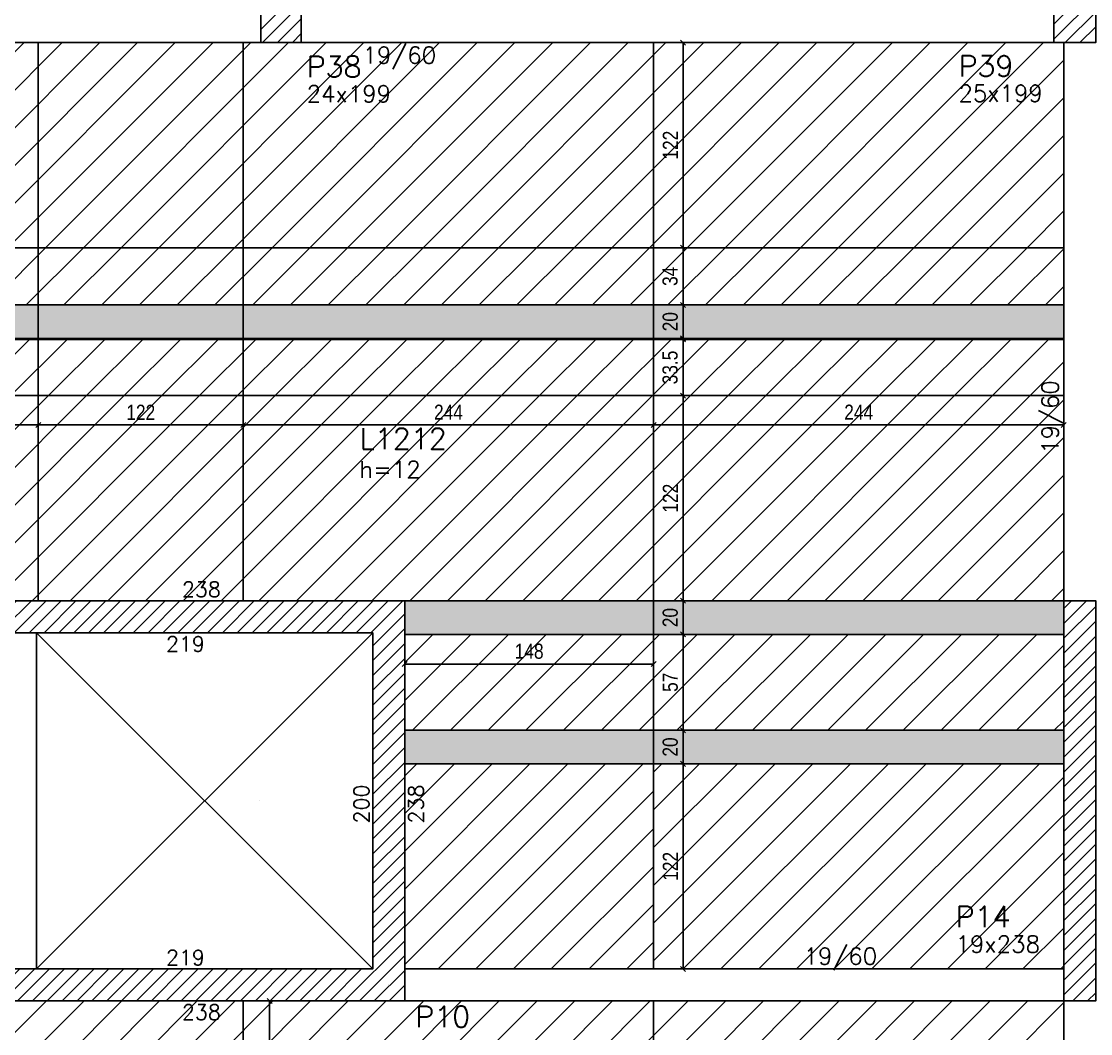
# Model space of a CAD drawing. Extents: x 1860 to 8661, y -614 to 3008.
# Drawn here: x 3949 to 4585, y 1142 to 1744 of the extents above; entities that cross this region are included whole.
import ezdxf

# ---------------------------------------------------------------- set-up
doc = ezdxf.new("R2010")
doc.units = 0
for name, color, linetype in [('242', 12, 'Continuous'), ('COTA', 241, 'Continuous'), ('F-LAJES-DIM', 2, 'Continuous'), ('F-LAJES-NOME', 4, 'Continuous'), ('F-PILARES-DIM', 172, 'Continuous'), ('F-PILARES-HACH', 174, 'Continuous'), ('F-PILARES-NOME', 170, 'Continuous'), ('F-PILARES-S', 170, 'Continuous'), ('F-VIGAS', 3, 'Continuous'), ('F-VIGAS-DIM', 2, 'Continuous'), ('F-VÃO', 1, 'Continuous'), ('Painéis', 200, 'Continuous')]:
    doc.layers.add(name, color=color, linetype=linetype)
doc.layers.add('Hachura', color=251, linetype='Continuous', lineweight=9)
doc.styles.add('COTA TECNICA-50', font='techl___.ttf', dxfattribs={"height": 9})
doc.styles.add('MCP', font='romans.shx')
doc.dimstyles.new('COTA PAINEL-50', dxfattribs={"dimtxt": 9, "dimasz": 3, "dimexe": 3, "dimexo": 3, "dimgap": 3, "dimtad": 1, "dimdec": 1, "dimzin": 12, "dimdsep": 46, "dimtxsty": 'COTA TECNICA-50', "dimblk1": 'OBLIQUE', "dimblk2": 'OBLIQUE', "dimsah": 1, "dimcen": 0.9, "dimclrd": 4, "dimclre": 4, "dimclrt": 240, "dimadec": 1, "dimazin": 3, "dimtfac": 1, "dimtdec": 1, "dimtmove": 0, "dimatfit": 3, "dimfxl": 1, "dimtolj": 1, "dimtzin": 12, "dimarcsym": 0})
pattern_1 = [(45, (3973.15, 515.9404), (-4.419417, 4.419417), [])]
pattern_2 = [(45, (26.26, 6.996), (-11.22532, 11.22532), [])]

# ---------------------------------------------------------------- blocks, each defined once
blk = doc.blocks.new('_Oblique')
at = {"color": 0, "linetype": 'ByBlock', "lineweight": -2}
blk.add_line((-0.5, -0.5), (0.5, 0.5), dxfattribs=at)
blk = doc.blocks.new('*D103')
at = {"layer": 'COTA', "color": 4, "lineweight": -2, "transparency": 16777216}
for p, q in [((4084.15, 1161.44), (4099.81, 1161.44)), ((4096.81, 1085.44), (4096.81, 1161.44)), ((4084.15, 1085.44), (4099.81, 1085.44))]:
    blk.add_line(p, q, dxfattribs=at)
at = {"layer": 'Defpoints', "color": 0, "transparency": 16777216}
for p in [(4081.15, 1161.44), (4096.81, 1161.44), (4081.15, 1085.44)]:
    blk.add_point(p, dxfattribs=at)
at = {"layer": 'COTA', "color": 4, "lineweight": -2, "transparency": 16777216, "xscale": 3, "yscale": 3, "zscale": 3}
for p, rotation in [((4096.81, 1161.44), 90), ((4096.81, 1085.44), 270)]:
    blk.add_blockref('_Oblique', p, dxfattribs=dict(at, rotation=rotation))
at = {"layer": 'COTA', "color": 240, "transparency": 16777216, "insert": (4089.22, 1123.44), "char_height": 9, "attachment_point": 5, "rotation": 90, "style": 'COTA TECNICA-50'}
blk.add_mtext('\\A1;76', dxfattribs=at)
blk = doc.blocks.new('*D167')
at = {"layer": 'COTA', "color": 4, "lineweight": -2, "transparency": 16777216}
for p, q in [((4328.15, 1302.44), (4345.69, 1302.44)), ((4342.69, 1180.44), (4342.69, 1302.44)), ((4328.15, 1180.44), (4345.69, 1180.44))]:
    blk.add_line(p, q, dxfattribs=at)
at = {"layer": 'Defpoints', "color": 0, "transparency": 16777216}
for p in [(4325.15, 1302.44), (4342.69, 1302.44), (4325.15, 1180.44)]:
    blk.add_point(p, dxfattribs=at)
at = {"layer": 'COTA', "color": 4, "lineweight": -2, "transparency": 16777216, "xscale": 3, "yscale": 3, "zscale": 3}
for p, rotation in [((4342.69, 1302.44), 90), ((4342.69, 1180.44), 270)]:
    blk.add_blockref('_Oblique', p, dxfattribs=dict(at, rotation=rotation))
at = {"layer": 'COTA', "color": 240, "transparency": 16777216, "insert": (4335.14, 1241.44), "char_height": 9, "attachment_point": 5, "rotation": 90, "style": 'COTA TECNICA-50'}
blk.add_mtext('\\A1;122', dxfattribs=at)
blk = doc.blocks.new('*D168')
at = {"layer": 'COTA', "color": 4, "lineweight": -2, "transparency": 16777216}
for p, q in [((4328.15, 1322.44), (4345.69, 1322.44)), ((4342.69, 1302.44), (4342.69, 1322.44)), ((4328.15, 1302.44), (4345.69, 1302.44))]:
    blk.add_line(p, q, dxfattribs=at)
at = {"layer": 'Defpoints', "color": 0, "transparency": 16777216}
for p in [(4325.15, 1322.44), (4342.69, 1322.44), (4325.15, 1302.44)]:
    blk.add_point(p, dxfattribs=at)
at = {"layer": 'COTA', "color": 4, "lineweight": -2, "transparency": 16777216, "xscale": 3, "yscale": 3, "zscale": 3}
for p, rotation in [((4342.69, 1322.44), 90), ((4342.69, 1302.44), 270)]:
    blk.add_blockref('_Oblique', p, dxfattribs=dict(at, rotation=rotation))
at = {"layer": 'COTA', "color": 240, "transparency": 16777216, "insert": (4335.1, 1312.44), "char_height": 9, "attachment_point": 5, "rotation": 90, "style": 'COTA TECNICA-50'}
blk.add_mtext('\\A1;20', dxfattribs=at)
blk = doc.blocks.new('*D169')
at = {"layer": 'COTA', "color": 4, "lineweight": -2, "transparency": 16777216}
for p, q in [((4328.15, 1379.44), (4345.69, 1379.44)), ((4342.69, 1322.44), (4342.69, 1379.44)), ((4328.15, 1322.44), (4345.69, 1322.44))]:
    blk.add_line(p, q, dxfattribs=at)
at = {"layer": 'Defpoints', "color": 0, "transparency": 16777216}
for p in [(4325.15, 1379.44), (4342.69, 1379.44), (4325.15, 1322.44)]:
    blk.add_point(p, dxfattribs=at)
at = {"layer": 'COTA', "color": 4, "lineweight": -2, "transparency": 16777216, "xscale": 3, "yscale": 3, "zscale": 3}
for p, rotation in [((4342.69, 1379.44), 90), ((4342.69, 1322.44), 270)]:
    blk.add_blockref('_Oblique', p, dxfattribs=dict(at, rotation=rotation))
at = {"layer": 'COTA', "color": 240, "transparency": 16777216, "insert": (4335.09, 1350.94), "char_height": 9, "attachment_point": 5, "rotation": 90, "style": 'COTA TECNICA-50'}
blk.add_mtext('\\A1;57', dxfattribs=at)
blk = doc.blocks.new('*D170')
at = {"layer": 'COTA', "color": 4, "lineweight": -2, "transparency": 16777216}
for p, q in [((4328.15, 1399.44), (4345.69, 1399.44)), ((4342.69, 1379.44), (4342.69, 1399.44)), ((4328.15, 1379.44), (4345.69, 1379.44))]:
    blk.add_line(p, q, dxfattribs=at)
at = {"layer": 'Defpoints', "color": 0, "transparency": 16777216}
for p in [(4325.15, 1399.44), (4342.69, 1399.44), (4325.15, 1379.44)]:
    blk.add_point(p, dxfattribs=at)
at = {"layer": 'COTA', "color": 4, "lineweight": -2, "transparency": 16777216, "xscale": 3, "yscale": 3, "zscale": 3}
for p, rotation in [((4342.69, 1399.44), 90), ((4342.69, 1379.44), 270)]:
    blk.add_blockref('_Oblique', p, dxfattribs=dict(at, rotation=rotation))
at = {"layer": 'COTA', "color": 240, "transparency": 16777216, "insert": (4335.1, 1389.44), "char_height": 9, "attachment_point": 5, "rotation": 90, "style": 'COTA TECNICA-50'}
blk.add_mtext('\\A1;20', dxfattribs=at)
blk = doc.blocks.new('*D171')
at = {"layer": 'COTA', "color": 4, "lineweight": -2, "transparency": 16777216}
for p, q in [((4328.15, 1521.44), (4345.69, 1521.44)), ((4342.69, 1399.44), (4342.69, 1521.44)), ((4328.15, 1399.44), (4345.69, 1399.44))]:
    blk.add_line(p, q, dxfattribs=at)
at = {"layer": 'Defpoints', "color": 0, "transparency": 16777216}
for p in [(4325.15, 1521.44), (4342.69, 1521.44), (4325.15, 1399.44)]:
    blk.add_point(p, dxfattribs=at)
at = {"layer": 'COTA', "color": 4, "lineweight": -2, "transparency": 16777216, "xscale": 3, "yscale": 3, "zscale": 3}
for p, rotation in [((4342.69, 1521.44), 90), ((4342.69, 1399.44), 270)]:
    blk.add_blockref('_Oblique', p, dxfattribs=dict(at, rotation=rotation))
at = {"layer": 'COTA', "color": 240, "transparency": 16777216, "insert": (4335.14, 1460.44), "char_height": 9, "attachment_point": 5, "rotation": 90, "style": 'COTA TECNICA-50'}
blk.add_mtext('\\A1;122', dxfattribs=at)
blk = doc.blocks.new('*D172')
at = {"layer": 'COTA', "color": 4, "lineweight": -2, "transparency": 16777216}
for p, q in [((4328.15, 1554.94), (4345.69, 1554.94)), ((4342.69, 1521.44), (4342.69, 1554.94)), ((4328.15, 1521.44), (4345.69, 1521.44))]:
    blk.add_line(p, q, dxfattribs=at)
at = {"layer": 'Defpoints', "color": 0, "transparency": 16777216}
for p in [(4325.15, 1554.94), (4342.69, 1554.94), (4325.15, 1521.44)]:
    blk.add_point(p, dxfattribs=at)
at = {"layer": 'COTA', "color": 4, "lineweight": -2, "transparency": 16777216, "xscale": 3, "yscale": 3, "zscale": 3}
for p, rotation in [((4342.69, 1554.94), 90), ((4342.69, 1521.44), 270)]:
    blk.add_blockref('_Oblique', p, dxfattribs=dict(at, rotation=rotation))
at = {"layer": 'COTA', "color": 240, "transparency": 16777216, "insert": (4334.99, 1538.19), "char_height": 9, "attachment_point": 5, "rotation": 90, "style": 'COTA TECNICA-50'}
blk.add_mtext('\\A1;33.5', dxfattribs=at)
blk = doc.blocks.new('*D173')
at = {"layer": 'COTA', "color": 4, "lineweight": -2, "transparency": 16777216}
for p, q in [((4328.15, 1575.44), (4345.69, 1575.44)), ((4342.69, 1555.44), (4342.69, 1575.44)), ((4328.15, 1555.44), (4345.69, 1555.44))]:
    blk.add_line(p, q, dxfattribs=at)
at = {"layer": 'Defpoints', "color": 0, "transparency": 16777216}
for p in [(4325.15, 1575.44), (4342.69, 1575.44), (4325.15, 1555.44)]:
    blk.add_point(p, dxfattribs=at)
at = {"layer": 'COTA', "color": 4, "lineweight": -2, "transparency": 16777216, "xscale": 3, "yscale": 3, "zscale": 3}
for p, rotation in [((4342.69, 1575.44), 90), ((4342.69, 1555.44), 270)]:
    blk.add_blockref('_Oblique', p, dxfattribs=dict(at, rotation=rotation))
at = {"layer": 'COTA', "color": 240, "transparency": 16777216, "insert": (4335.1, 1565.44), "char_height": 9, "attachment_point": 5, "rotation": 90, "style": 'COTA TECNICA-50'}
blk.add_mtext('\\A1;20', dxfattribs=at)
blk = doc.blocks.new('*D174')
at = {"layer": 'COTA', "color": 4, "lineweight": -2, "transparency": 16777216}
for p, q in [((4328.15, 1609.44), (4345.69, 1609.44)), ((4342.69, 1575.44), (4342.69, 1609.44)), ((4328.15, 1575.44), (4345.69, 1575.44))]:
    blk.add_line(p, q, dxfattribs=at)
at = {"layer": 'Defpoints', "color": 0, "transparency": 16777216}
for p in [(4325.15, 1609.44), (4342.69, 1609.44), (4325.15, 1575.44)]:
    blk.add_point(p, dxfattribs=at)
at = {"layer": 'COTA', "color": 4, "lineweight": -2, "transparency": 16777216, "xscale": 3, "yscale": 3, "zscale": 3}
for p, rotation in [((4342.69, 1609.44), 90), ((4342.69, 1575.44), 270)]:
    blk.add_blockref('_Oblique', p, dxfattribs=dict(at, rotation=rotation))
at = {"layer": 'COTA', "color": 240, "transparency": 16777216, "insert": (4334.99, 1592.44), "char_height": 9, "attachment_point": 5, "rotation": 90, "style": 'COTA TECNICA-50'}
blk.add_mtext('\\A1;34', dxfattribs=at)
blk = doc.blocks.new('*D175')
at = {"layer": 'COTA', "color": 4, "lineweight": -2, "transparency": 16777216}
for p, q in [((4328.15, 1731.44), (4345.69, 1731.44)), ((4342.69, 1609.44), (4342.69, 1731.44)), ((4328.15, 1609.44), (4345.69, 1609.44))]:
    blk.add_line(p, q, dxfattribs=at)
at = {"layer": 'Defpoints', "color": 0, "transparency": 16777216}
for p in [(4325.15, 1731.44), (4342.69, 1731.44), (4325.15, 1609.44)]:
    blk.add_point(p, dxfattribs=at)
at = {"layer": 'COTA', "color": 4, "lineweight": -2, "transparency": 16777216, "xscale": 3, "yscale": 3, "zscale": 3}
for p, rotation in [((4342.69, 1731.44), 90), ((4342.69, 1609.44), 270)]:
    blk.add_blockref('_Oblique', p, dxfattribs=dict(at, rotation=rotation))
at = {"layer": 'COTA', "color": 240, "transparency": 16777216, "insert": (4335.14, 1670.44), "char_height": 9, "attachment_point": 5, "rotation": 90, "style": 'COTA TECNICA-50'}
blk.add_mtext('\\A1;122', dxfattribs=at)
blk = doc.blocks.new('*D176')
at = {"layer": 'COTA', "color": 4, "lineweight": -2, "transparency": 16777216}
for p, q in [((3773.15, 1518.44), (3773.15, 1501.01)), ((3959.15, 1518.44), (3959.15, 1501.01)), ((3773.15, 1504.01), (3959.15, 1504.01))]:
    blk.add_line(p, q, dxfattribs=at)
at = {"layer": 'Defpoints', "color": 0, "transparency": 16777216}
for p in [(3773.15, 1521.44), (3959.15, 1521.44), (3959.15, 1504.01)]:
    blk.add_point(p, dxfattribs=at)
at = {"layer": 'COTA', "color": 4, "lineweight": -2, "transparency": 16777216, "xscale": 3, "yscale": 3, "zscale": 3, "rotation": 180}
blk.add_blockref('_Oblique', (3773.15, 1504.01), dxfattribs=at)
at = {"layer": 'COTA', "color": 4, "lineweight": -2, "transparency": 16777216, "xscale": 3, "yscale": 3, "zscale": 3}
blk.add_blockref('_Oblique', (3959.15, 1504.01), dxfattribs=at)
at = {"layer": 'COTA', "color": 240, "transparency": 16777216, "insert": (3866.15, 1511.62), "char_height": 9, "attachment_point": 5, "style": 'COTA TECNICA-50'}
blk.add_mtext('\\A1;186', dxfattribs=at)
blk = doc.blocks.new('*D177')
at = {"layer": 'COTA', "color": 4, "lineweight": -2, "transparency": 16777216}
for p, q in [((3959.15, 1518.44), (3959.15, 1501.01)), ((4081.15, 1518.44), (4081.15, 1501.01)), ((3959.15, 1504.01), (4081.15, 1504.01))]:
    blk.add_line(p, q, dxfattribs=at)
at = {"layer": 'Defpoints', "color": 0, "transparency": 16777216}
for p in [(3959.15, 1521.44), (4081.15, 1521.44), (4081.15, 1504.01)]:
    blk.add_point(p, dxfattribs=at)
at = {"layer": 'COTA', "color": 4, "lineweight": -2, "transparency": 16777216, "xscale": 3, "yscale": 3, "zscale": 3, "rotation": 180}
blk.add_blockref('_Oblique', (3959.15, 1504.01), dxfattribs=at)
at = {"layer": 'COTA', "color": 4, "lineweight": -2, "transparency": 16777216, "xscale": 3, "yscale": 3, "zscale": 3}
blk.add_blockref('_Oblique', (4081.15, 1504.01), dxfattribs=at)
at = {"layer": 'COTA', "color": 240, "transparency": 16777216, "insert": (4020.15, 1511.56), "char_height": 9, "attachment_point": 5, "style": 'COTA TECNICA-50'}
blk.add_mtext('\\A1;122', dxfattribs=at)
blk = doc.blocks.new('*D178')
at = {"layer": 'COTA', "color": 4, "lineweight": -2, "transparency": 16777216}
for p, q in [((4081.15, 1518.44), (4081.15, 1501.01)), ((4325.15, 1518.44), (4325.15, 1501.01)), ((4081.15, 1504.01), (4325.15, 1504.01))]:
    blk.add_line(p, q, dxfattribs=at)
at = {"layer": 'Defpoints', "color": 0, "transparency": 16777216}
for p in [(4081.15, 1521.44), (4325.15, 1521.44), (4325.15, 1504.01)]:
    blk.add_point(p, dxfattribs=at)
at = {"layer": 'COTA', "color": 4, "lineweight": -2, "transparency": 16777216, "xscale": 3, "yscale": 3, "zscale": 3, "rotation": 180}
blk.add_blockref('_Oblique', (4081.15, 1504.01), dxfattribs=at)
at = {"layer": 'COTA', "color": 4, "lineweight": -2, "transparency": 16777216, "xscale": 3, "yscale": 3, "zscale": 3}
blk.add_blockref('_Oblique', (4325.15, 1504.01), dxfattribs=at)
at = {"layer": 'COTA', "color": 240, "transparency": 16777216, "insert": (4203.15, 1511.58), "char_height": 9, "attachment_point": 5, "style": 'COTA TECNICA-50'}
blk.add_mtext('\\A1;244', dxfattribs=at)
blk = doc.blocks.new('*D179')
at = {"layer": 'COTA', "color": 4, "lineweight": -2, "transparency": 16777216}
for p, q in [((4325.15, 1518.44), (4325.15, 1501.01)), ((4569.15, 1518.44), (4569.15, 1501.01)), ((4325.15, 1504.01), (4569.15, 1504.01))]:
    blk.add_line(p, q, dxfattribs=at)
at = {"layer": 'Defpoints', "color": 0, "transparency": 16777216}
for p in [(4325.15, 1521.44), (4569.15, 1521.44), (4569.15, 1504.01)]:
    blk.add_point(p, dxfattribs=at)
at = {"layer": 'COTA', "color": 4, "lineweight": -2, "transparency": 16777216, "xscale": 3, "yscale": 3, "zscale": 3, "rotation": 180}
blk.add_blockref('_Oblique', (4325.15, 1504.01), dxfattribs=at)
at = {"layer": 'COTA', "color": 4, "lineweight": -2, "transparency": 16777216, "xscale": 3, "yscale": 3, "zscale": 3}
blk.add_blockref('_Oblique', (4569.15, 1504.01), dxfattribs=at)
at = {"layer": 'COTA', "color": 240, "transparency": 16777216, "insert": (4447.15, 1511.58), "char_height": 9, "attachment_point": 5, "style": 'COTA TECNICA-50'}
blk.add_mtext('\\A1;244', dxfattribs=at)
blk = doc.blocks.new('*D180')
at = {"layer": 'COTA', "color": 4, "lineweight": -2, "transparency": 16777216}
for p, q in [((4177.15, 1376.44), (4177.15, 1358.77)), ((4325.15, 1376.44), (4325.15, 1358.77)), ((4177.15, 1361.77), (4325.15, 1361.77))]:
    blk.add_line(p, q, dxfattribs=at)
at = {"layer": 'Defpoints', "color": 0, "transparency": 16777216}
for p in [(4177.15, 1379.44), (4325.15, 1379.44), (4325.15, 1361.77)]:
    blk.add_point(p, dxfattribs=at)
at = {"layer": 'COTA', "color": 4, "lineweight": -2, "transparency": 16777216, "xscale": 3, "yscale": 3, "zscale": 3, "rotation": 180}
blk.add_blockref('_Oblique', (4177.15, 1361.77), dxfattribs=at)
at = {"layer": 'COTA', "color": 4, "lineweight": -2, "transparency": 16777216, "xscale": 3, "yscale": 3, "zscale": 3}
blk.add_blockref('_Oblique', (4325.15, 1361.77), dxfattribs=at)
at = {"layer": 'COTA', "color": 240, "transparency": 16777216, "insert": (4251.15, 1369.36), "char_height": 9, "attachment_point": 5, "style": 'COTA TECNICA-50'}
blk.add_mtext('\\A1;148', dxfattribs=at)

msp = doc.modelspace()

# ---------------------------------------------------------------- hatches: boundary and pattern name
at = {"layer": 'F-PILARES-HACH', "linetype": 'Continuous'}
h = msp.add_hatch(dxfattribs=at)
h.set_pattern_fill('ANSI31', color=256, scale=50, style=0)
h.set_pattern_definition(pattern_1)
h.paths.add_polyline_path([(4091.65, 1731.44), (4115.65, 1731.44), (4115.65, 1930.44), (4091.65, 1930.44)], flags=16)
h = msp.add_hatch(dxfattribs=at)
h.set_pattern_fill('ANSI31', color=256, scale=50, style=0)
h.set_pattern_definition(pattern_1)
h.paths.add_polyline_path([(4563.15, 1731.44), (4588.15, 1731.44), (4588.15, 1930.44), (4563.15, 1930.44)], flags=16)
h = msp.add_hatch(dxfattribs=at)
h.set_pattern_fill('ANSI31', color=256, scale=50, style=0)
h.set_pattern_definition(pattern_1)
h.paths.add_polyline_path([(4177.15, 1161.44), (4177.15, 1399.44), (3939.15, 1399.44), (3939.15, 1380.44), (4158.15, 1380.44), (4158.15, 1180.44), (3939.15, 1180.44), (3939.15, 1161.44)], flags=16)
h = msp.add_hatch(dxfattribs=at)
h.set_pattern_fill('ANSI31', color=256, scale=50, style=0)
h.set_pattern_definition(pattern_1)
h.paths.add_polyline_path([(4569.15, 1161.44), (4588.15, 1161.44), (4588.15, 1399.44), (4569.15, 1399.44)], flags=16)
at = {"layer": 'Hachura', "linetype": 'ByBlock'}
h = msp.add_hatch(dxfattribs=at)
h.set_pattern_fill('ANSI31', color=256, scale=5)
h.set_pattern_definition(pattern_2)
h.paths.add_polyline_path([(4081.15, 1731.44), (3959.15, 1731.44), (3959.15, 1609.44), (4081.15, 1609.44)])
h.paths.add_polyline_path([(4081.15, 1521.44), (3959.15, 1521.44), (3959.15, 1399.44), (4081.15, 1399.44)])
h.paths.add_polyline_path([(4081.15, 1521.44), (4081.15, 1399.44), (4177.15, 1399.44), (4325.15, 1399.44), (4325.15, 1521.44)])
h.paths.add_polyline_path([(4325.15, 1609.44), (4325.15, 1731.44), (4238.65, 1731.44), (4115.65, 1731.44), (4091.65, 1731.44), (4081.15, 1731.44), (4081.15, 1609.44)])
h.paths.add_polyline_path([(4569.15, 1609.44), (4569.15, 1731.44), (4563.15, 1731.44), (4325.15, 1731.44), (4325.15, 1609.44)])
h.paths.add_polyline_path([(4569.15, 1399.44), (4569.15, 1521.44), (4325.15, 1521.44), (4325.15, 1399.44)])
h.paths.add_polyline_path([(3773.15, 1521.44), (3773.15, 1399.44), (3939.15, 1399.44), (3959.15, 1399.44), (3959.15, 1521.44)])
h.paths.add_polyline_path([(3959.15, 1609.44), (3959.15, 1731.44), (3773.15, 1731.44), (3773.15, 1609.44)])
h = msp.add_hatch(dxfattribs=at)
h.set_pattern_fill('ANSI31', color=256, scale=5)
h.set_pattern_definition(pattern_2)
h.paths.add_polyline_path([(3959.15, 1575.44), (3959.15, 1609.44), (3773.15, 1609.44), (3773.15, 1575.44)])
h.paths.add_polyline_path([(3773.15, 1554.94), (3773.15, 1521.44), (3959.15, 1521.44), (3959.15, 1554.94)])
h.paths.add_polyline_path([(3959.15, 1554.94), (3959.15, 1521.44), (4081.15, 1521.44), (4081.15, 1554.94)])
h.paths.add_polyline_path([(3959.15, 1609.44), (3959.15, 1575.44), (4081.15, 1575.44), (4081.15, 1609.44)])
h.paths.add_polyline_path([(4081.15, 1609.44), (4081.15, 1575.44), (4325.15, 1575.44), (4325.15, 1609.44)])
h.paths.add_polyline_path([(4081.15, 1554.94), (4081.15, 1521.44), (4325.15, 1521.44), (4325.15, 1554.94)])
h.paths.add_polyline_path([(4569.15, 1521.44), (4569.15, 1554.94), (4325.15, 1554.94), (4325.15, 1521.44)])
h.paths.add_polyline_path([(4325.15, 1609.44), (4325.15, 1575.44), (4569.15, 1575.44), (4569.15, 1609.44)])
h.paths.add_polyline_path([(4569.15, 1180.44), (4569.15, 1302.44), (4325.15, 1302.44), (4325.15, 1180.44)])
h.paths.add_polyline_path([(3856.15, 1180.44), (3939.15, 1180.44), (3939.15, 1379.44), (3856.15, 1379.44)])
h.paths.add_polyline_path([(3856.15, 1379.44), (3773.15, 1379.44), (3773.15, 1180.44), (3856.15, 1180.44)])
h = msp.add_hatch(color=256, dxfattribs=at)
h.dxf.hatch_style = 1
h.paths.add_polyline_path([(3959.15, 1575.44), (3773.15, 1575.44), (3773.15, 1555.44), (3959.15, 1555.44)])
h.paths.add_polyline_path([(4081.15, 1575.44), (3959.15, 1575.44), (3959.15, 1555.44), (4081.15, 1555.44)])
h.paths.add_polyline_path([(4325.15, 1575.44), (4081.15, 1575.44), (4081.15, 1555.44), (4325.15, 1555.44)])
h.paths.add_polyline_path([(4569.15, 1575.44), (4325.15, 1575.44), (4325.15, 1555.44), (4569.15, 1555.44)])
h.paths.add_polyline_path([(4569.15, 1399.44), (4177.15, 1399.44), (4177.15, 1379.44), (4569.15, 1379.44)])
h.paths.add_polyline_path([(3939.15, 1399.44), (3773.15, 1399.44), (3773.15, 1379.44), (3939.15, 1379.44), (3939.15, 1380.44)])
h.paths.add_polyline_path([(3939.15, 1381.26), (3939.15, 1398.62), (3925.65, 1398.62), (3925.65, 1381.26)], flags=9)
h = msp.add_hatch(dxfattribs=at)
h.set_pattern_fill('ANSI31', color=256, scale=5)
h.set_pattern_definition([(45, (58.053, -39.917), (-11.22532, 11.22532), [])])
h.paths.add_polyline_path([(4325.15, 1180.44), (4325.15, 1302.44), (4177.15, 1302.44), (4177.15, 1180.44)])
h.paths.add_polyline_path([(4177.15, 1379.44), (4177.15, 1322.44), (4325.15, 1322.44), (4325.15, 1379.44)])
h.paths.add_polyline_path([(4325.15, 1379.44), (4325.15, 1322.44), (4569.15, 1322.44), (4569.15, 1379.44)])
h = msp.add_hatch(color=256, dxfattribs=at)
h.dxf.hatch_style = 1
h.paths.add_polyline_path([(4325.15, 1322.44), (4177.15, 1322.44), (4177.15, 1302.44), (4325.15, 1302.44)])
h.paths.add_polyline_path([(4569.15, 1322.44), (4325.15, 1322.44), (4325.15, 1302.44), (4569.15, 1302.44)])
h = msp.add_hatch(dxfattribs=at)
h.set_pattern_fill('ANSI31', color=256, scale=5)
h.set_pattern_definition([(45, (-178.398, -39.917), (-11.22532, 11.22532), [])])
h.paths.add_polyline_path([(3529.15, 1161.44), (3436.15, 1161.44), (3433.15, 1161.44), (3433.15, 1085.44), (3529.15, 1085.44)])
h.paths.add_polyline_path([(3529.15, 1085.44), (3433.15, 1085.44), (3433.15, 1009.44), (3529.15, 1009.44)])
h.paths.add_polyline_path([(3529.15, 1085.44), (3529.15, 1009.44), (3754.15, 1009.44), (3773.15, 1009.44), (3773.15, 1085.44)])
h.paths.add_polyline_path([(3773.15, 1085.44), (3773.15, 1161.44), (3754.15, 1161.44), (3529.15, 1161.44), (3529.15, 1085.44)])
h.paths.add_polyline_path([(3959.15, 1085.44), (3959.15, 1161.44), (3939.15, 1161.44), (3773.15, 1161.44), (3773.15, 1085.44)])
h.paths.add_polyline_path([(3959.15, 1009.44), (3959.15, 1085.44), (3773.15, 1085.44), (3773.15, 1009.44)])
h.paths.add_polyline_path([(4081.15, 1009.44), (4081.15, 1085.44), (3959.15, 1085.44), (3959.15, 1009.44), (3973.15, 1009.44), (3992.15, 1009.44)])
h.paths.add_polyline_path([(4081.15, 1085.44), (4081.15, 1161.44), (3959.15, 1161.44), (3959.15, 1085.44)])
h.paths.add_polyline_path([(4081.15, 1085.44), (4081.15, 1009.44), (4240.65, 1009.44), (4325.15, 1009.44), (4325.15, 1085.44)])
h.paths.add_polyline_path([(4325.15, 1085.44), (4325.15, 1161.44), (4177.15, 1161.44), (4081.15, 1161.44), (4081.15, 1085.44)])
h.paths.add_polyline_path([(4325.15, 1161.44), (4325.15, 1085.44), (4569.15, 1085.44), (4569.15, 1161.44)])
h.paths.add_polyline_path([(4325.15, 1085.44), (4325.15, 1009.44), (4418.65, 1009.44), (4569.15, 1009.44), (4569.15, 1085.44)])

# ---------------------------------------------------------------- linework, layer by layer
at = {"layer": '242', "linetype": 'Continuous'}
for p, q in [((4090.55, 1280.44), (4090.55, 1280.44)), ((4578.65, 1280.44), (4578.65, 1280.44)), ((4167.65, 1170.94), (4167.65, 1170.94))]:
    msp.add_line(p, q, dxfattribs=at)
at = {"layer": 'F-PILARES-S', "linetype": 'Continuous'}
for points in [[(4091.65, 1731.44), (4115.65, 1731.44), (4115.65, 1930.44), (4091.65, 1930.44), (4091.65, 1731.44)], [(4563.15, 1731.44), (4588.15, 1731.44), (4588.15, 1930.44), (4563.15, 1930.44), (4563.15, 1731.44)], [(4177.15, 1161.44), (4177.15, 1399.44), (3939.15, 1399.44), (3939.15, 1380.44), (4158.15, 1380.44), (4158.15, 1180.44), (3939.15, 1180.44), (3939.15, 1161.44), (4177.15, 1161.44)], [(4569.15, 1161.44), (4588.15, 1161.44), (4588.15, 1399.44), (4569.15, 1399.44), (4569.15, 1161.44)]]:
    msp.add_lwpolyline(points, dxfattribs=at)
at = {"layer": 'F-VIGAS'}
for points in [[(3773.15, 1731.44), (4091.65, 1731.44)], [(4115.65, 1731.44), (4238.65, 1731.44)], [(4238.65, 1731.44), (4563.15, 1731.44)], [(4569.15, 1731.44), (4569.15, 1399.44)], [(3958.15, 1180.44), (3958.15, 1380.44)], [(4569.15, 1180.44), (4177.15, 1180.44)], [(4177.15, 1161.44), (4569.15, 1161.44)], [(4569.15, 1161.44), (4569.15, 1009.44)]]:
    msp.add_lwpolyline(points, dxfattribs=at)
at = {"layer": 'F-VÃO'}
for p, q in [((3958.15, 1180.44), (4158.15, 1380.44)), ((3958.15, 1380.44), (4158.15, 1180.44))]:
    msp.add_line(p, q, dxfattribs=at)
at = {"layer": 'Painéis'}
for p, q in [((4569.15, 1521.44), (3773.15, 1521.44)), ((4569.15, 1399.44), (4177.15, 1399.44)), ((4569.15, 1379.44), (4177.15, 1379.44))]:
    msp.add_line(p, q, dxfattribs=at)
for points in [[(3959.15, 1731.44), (3959.15, 1399.44)], [(4081.15, 1731.44), (4081.15, 1399.44)], [(4325.15, 1731.44), (4325.15, 1180.44)], [(3773.15, 1609.44), (4569.15, 1609.44)], [(3773.15, 1575.44), (4569.15, 1575.44)], [(3773.15, 1555.44), (4569.15, 1555.44)], [(3773.15, 1554.94), (4569.15, 1554.94)], [(4569.15, 1322.44), (4177.15, 1322.44)], [(4569.15, 1302.44), (4177.15, 1302.44)], [(4081.15, 1161.44), (4081.15, 1009.44)], [(4325.15, 1161.44), (4325.15, 1009.44)]]:
    msp.add_lwpolyline(points, dxfattribs=at)

# ---------------------------------------------------------------- texts
at = {"layer": 'F-LAJES-DIM', "linetype": 'Continuous', "style": 'MCP'}
msp.add_text('h=12', height=10, dxfattribs=at).set_placement((4150.21, 1472.52))
at = {"layer": 'F-LAJES-NOME', "linetype": 'Continuous', "style": 'MCP'}
msp.add_text('L1212', height=12.5, dxfattribs=at).set_placement((4150.21, 1489.52))
at = {"layer": 'F-PILARES-DIM', "linetype": 'Continuous', "style": 'MCP'}
for s, height, p in [('24x199', 10, (4118.84, 1695.93)), ('25x199', 10, (4506.5, 1696.25)), ('238', 9, (4044.65, 1401.69)), ('219', 9, (4035.15, 1369.19)), ('19x238', 10, (4504.82, 1190.18)), ('219', 9, (4035.15, 1182.69)), ('238', 9, (4044.65, 1150.19))]:
    msp.add_text(s, height=height, dxfattribs=at).set_placement(p)
for s, p in [('200', (4155.9, 1266.94)), ('238', (4188.4, 1266.94))]:
    msp.add_text(s, height=9, rotation=90, dxfattribs=at).set_placement(p)
at = {"layer": 'F-PILARES-NOME', "linetype": 'Continuous', "style": 'MCP'}
for s, p in [('P38', (4118.84, 1710.93)), ('P39', (4506.5, 1711.25)), ('P14', (4504.82, 1205.18)), ('P10', (4183.4, 1145.82))]:
    msp.add_text(s, height=12.5, dxfattribs=at).set_placement(p)
at = {"layer": 'F-VIGAS-DIM', "linetype": 'Continuous', "style": 'MCP'}
for p in [(4152.15, 1718.94), (4414.44, 1182.99)]:
    msp.add_text('19/60', height=10, dxfattribs=at).set_placement(p)
msp.add_text('19/60', height=10, rotation=90, dxfattribs=at).set_placement((4566.02, 1486.94))

# ---------------------------------------------------------------- dimensions: what is measured, and where the dimension line sits
at = {"layer": 'COTA'}
for base, p1, p2, picture, middle in [((4342.69, 1731.44), (4325.15, 1609.44), (4325.15, 1731.44), '*D175', (4335.14, 1670.44)), ((4342.69, 1609.44), (4325.15, 1575.44), (4325.15, 1609.44), '*D174', (4334.99, 1592.44)), ((4342.69, 1554.94), (4325.15, 1521.44), (4325.15, 1554.94), '*D172', (4334.99, 1538.19)), ((4342.69, 1521.44), (4325.15, 1399.44), (4325.15, 1521.44), '*D171', (4335.14, 1460.44)), ((4342.69, 1399.44), (4325.15, 1379.44), (4325.15, 1399.44), '*D170', (4335.1, 1389.44)), ((4342.69, 1379.44), (4325.15, 1322.44), (4325.15, 1379.44), '*D169', (4335.09, 1350.94)), ((4342.69, 1322.44), (4325.15, 1302.44), (4325.15, 1322.44), '*D168', (4335.1, 1312.44)), ((4096.81, 1161.44), (4081.15, 1085.44), (4081.15, 1161.44), '*D103', (4089.22, 1123.44))]:
    dim = msp.add_linear_dim(base=base, p1=p1, p2=p2, angle=90, dimstyle='COTA PAINEL-50', override={"dimtmove": 1}, dxfattribs=at)
    dim.commit()
    dim.dimension.update_dxf_attribs({"geometry": picture, "text_midpoint": middle})
for base, p1, p2, picture, middle in [((4342.69, 1575.44), (4325.15, 1555.44), (4325.15, 1575.44), '*D173', (4335.1, 1565.44)), ((4342.69, 1302.44), (4325.15, 1180.44), (4325.15, 1302.44), '*D167', (4335.14, 1241.44))]:
    dim = msp.add_linear_dim(base=base, p1=p1, p2=p2, angle=90, dimstyle='COTA PAINEL-50', dxfattribs=at)
    dim.commit()
    dim.dimension.update_dxf_attribs({"geometry": picture, "text_midpoint": middle})
for base, p1, p2, picture, middle in [((3959.15, 1504.01), (3773.15, 1521.44), (3959.15, 1521.44), '*D176', (3866.15, 1511.62)), ((4325.15, 1361.77), (4177.15, 1379.44), (4325.15, 1379.44), '*D180', (4251.15, 1369.36))]:
    dim = msp.add_linear_dim(base=base, p1=p1, p2=p2, dimstyle='COTA PAINEL-50', dxfattribs=at)
    dim.commit()
    dim.dimension.update_dxf_attribs({"geometry": picture, "text_midpoint": middle})
for base, p1, p2, picture, middle in [((4081.15, 1504.01), (3959.15, 1521.44), (4081.15, 1521.44), '*D177', (4020.15, 1511.56)), ((4325.15, 1504.01), (4081.15, 1521.44), (4325.15, 1521.44), '*D178', (4203.15, 1511.58)), ((4569.15, 1504.01), (4325.15, 1521.44), (4569.15, 1521.44), '*D179', (4447.15, 1511.58))]:
    dim = msp.add_linear_dim(base=base, p1=p1, p2=p2, dimstyle='COTA PAINEL-50', override={"dimtmove": 1}, dxfattribs=at)
    dim.commit()
    dim.dimension.update_dxf_attribs({"geometry": picture, "text_midpoint": middle})

doc.saveas('drawing.dxf')
